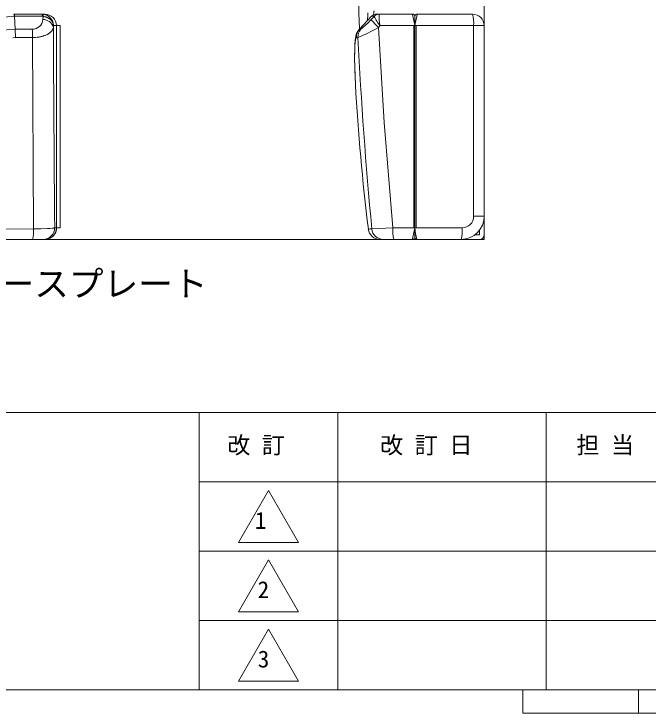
# Model space of a CAD drawing. Units: millimetres on the paper. Extents: x -203 to 203, y -143 to 143.
# Drawn here: x -94 to -39.2, y -140 to -79.5 of the extents above; entities that cross this region are included whole.
import ezdxf
from ezdxf.enums import TextEntityAlignment as Align

# ---------------------------------------------------------------- set-up
doc = ezdxf.new("R2010")
doc.units = ezdxf.units.MM
for name, color, linetype, lineweight in [('0-1_DIMENSION_LINES$02_DIMENSI', 7, 'Continuous', 25), ('0-3_DIMENSION_LINES$03_LINES', 7, 'Continuous', 18), ('0-4_DIMENSION_LINES$04_SUB_LIN', 4, 'Continuous', 18), ('0-7_図面_FORMAT$03_TEXT', 7, 'Continuous', 18), ('0-A_図面_FORMAT$01_WAKU$OUT_LINE', 6, 'Continuous', 18), ('0-B_図面_FORMAT$01_WAKU$SUB_LINE', 7, 'Continuous', 18)]:
    doc.layers.add(name, color=color, linetype=linetype, lineweight=lineweight)
doc.styles.add('ＭＳ ゴシック', font='')
doc.styles.get('ＭＳ ゴシック').set_extended_font_data('MS Gothic')

msp = doc.modelspace()

# ---------------------------------------------------------------- linework, layer by layer
at = {"layer": '0-3_DIMENSION_LINES$03_LINES'}
for p, q in [((-91.622, -79.5), (-91.369, -79.5)), ((-91.37, -79.5), (-91.369, -79.5)), ((-63.101, -79.691), (-63.15, -79.727)), ((-62.662, -79.5), (-62.444, -79.5)), ((-62.444, -79.5), (-59.548, -79.5)), ((-59.547, -79.5), (-59.548, -79.5)), ((-59.54, -79.534), (-59.547, -79.5)), ((-59.348, -79.7), (-59.342, -79.655)), ((-59.348, -80.5), (-59.348, -79.7)), ((-59.148, -79.5), (-59.155, -79.534)), ((-59.148, -79.5), (-54.348, -79.5)), ((-59.148, -79.5), (-59.148, -79.5)), ((-90.356, -80.5), (-90.356, -98)), ((-90.356, -80.5), (-90.048, -80.5)), ((-59.248, -80.5), (-59.348, -80.5)), ((-59.248, -98), (-59.248, -80.5)), ((-53.348, -80.5), (-53.348, -97)), ((-53.348, -97), (-53.348, -98.6)), ((-59.348, -98), (-59.348, -98.62)), ((-59.348, -98), (-59.348, -98.8)), ((-59.248, -98), (-59.348, -98)), ((-54.148, -98.6), (-53.748, -98.6)), ((-53.748, -98.2), (-53.748, -98.6)), ((-92.432, -99), (-98.17, -99)), ((-91.511, -99), (-92.432, -99)), ((-91.369, -99), (-91.367, -99)), ((-62.082, -99), (-62.382, -99)), ((-61.167, -99), (-62.082, -99)), ((-59.548, -99), (-61.167, -99)), ((-59.548, -99), (-59.17, -99)), ((-59.547, -99), (-59.548, -99)), ((-59.547, -99), (-59.54, -98.966)), ((-59.348, -98.8), (-59.353, -98.845)), ((-59.17, -98.997), (-59.167, -98.999)), ((-59.17, -99), (-59.148, -99)), ((-55.348, -99), (-59.148, -99)), ((-55.348, -99), (-53.748, -99))]:
    msp.add_line(p, q, dxfattribs=at)
for points in [[(-188.348, -99), (-53.348, -99), (-53.348, 21)], [(-64.283, -13.18), (-64.287, -75.542), (-64.202, -79.407), (-64.141, -80.758)], [(-94.035, -79.5), (-94.032, -79.5), (-91.622, -79.5)], [(-59.353, -79.655), (-59.348, -79.7), (-59.348, -80.5)], [(-90.048, -80.5), (-90.048, -98), (-90.356, -98)], [(-64.175, -80.836), (-64.18, -80.84), (-64.188, -80.848), (-64.196, -80.856), (-64.203, -80.865), (-64.211, -80.873), (-64.218, -80.882), (-64.224, -80.89), (-64.231, -80.899), (-64.237, -80.907), (-64.249, -80.925), (-64.261, -80.943), (-64.282, -80.978), (-64.303, -81.012), (-64.322, -81.047), (-64.339, -81.08), (-64.355, -81.112), (-64.363, -81.129), (-64.37, -81.146), (-64.384, -81.18), (-64.396, -81.212), (-64.407, -81.243), (-64.418, -81.279), (-64.429, -81.315), (-64.438, -81.349), (-64.447, -81.382), (-64.457, -81.428), (-64.466, -81.473), (-64.482, -81.562), (-64.493, -81.636), (-64.502, -81.712), (-64.519, -81.872), (-64.53, -82.019), (-64.54, -82.178), (-64.554, -82.55), (-64.561, -83.385), (-64.526, -84.829), (-64.49, -85.581)], [(-59.448, -80.5), (-59.448, -98), (-59.348, -98)], [(-59.448, -80.5), (-59.348, -80.5), (-59.348, -98)], [(-59.348, -98.62), (-59.347, -98.785), (-59.346, -98.808), (-59.345, -98.829), (-59.344, -98.84), (-59.343, -98.85), (-59.342, -98.86), (-59.34, -98.87), (-59.339, -98.877), (-59.338, -98.88), (-59.337, -98.883), (-59.336, -98.887), (-59.335, -98.888), (-59.335, -98.89), (-59.334, -98.892), (-59.334, -98.894), (-59.333, -98.896), (-59.332, -98.897), (-59.331, -98.899), (-59.33, -98.901), (-59.33, -98.903), (-59.329, -98.905), (-59.327, -98.907), (-59.326, -98.909), (-59.325, -98.911), (-59.324, -98.913), (-59.321, -98.917), (-59.318, -98.922), (-59.315, -98.926), (-59.311, -98.931), (-59.308, -98.934), (-59.305, -98.938), (-59.302, -98.941), (-59.299, -98.945), (-59.295, -98.948), (-59.292, -98.951), (-59.288, -98.955), (-59.284, -98.958), (-59.28, -98.961), (-59.276, -98.964)], [(-91.37, -99), (-91.369, -99), (-91.511, -99)], [(-59.276, -98.964), (-59.272, -98.967), (-59.267, -98.97), (-59.263, -98.973), (-59.258, -98.976), (-59.254, -98.978), (-59.249, -98.981), (-59.244, -98.983), (-59.239, -98.985), (-59.234, -98.987), (-59.229, -98.989), (-59.224, -98.991), (-59.219, -98.993), (-59.214, -98.994), (-59.212, -98.995), (-59.209, -98.995), (-59.207, -98.996), (-59.204, -98.996), (-59.199, -98.997), (-59.194, -98.998), (-59.189, -98.998), (-59.179, -98.999), (-59.169, -99)]]:
    msp.add_lwpolyline(points, dxfattribs=at)
for centre, radius, start, end in [((-91.371, -80.523), 1.023, 1.30216, 89.97865), ((-91.371, -80.523), 1.023, 1.30344, 89.9732), ((-62.686, -80.097), 0.584, 114.81699, 135.39156), ((-62.662, -80.097), 0.597, 90.0182, 137.19343), ((-59.518, -79.681), 0.167, 12.37989, 98.80369), ((-59.177, -79.682), 0.167, 81.16909, 167.49998), ((-54.348, -80.5), 1, 0, 90), ((120.587, -75.46), 185.351, 183.1303, 187.02192), ((-55.348, -97), 2, 270, 0), ((-91.371, -97.977), 1.023, 270.02681, 358.69655), ((-91.36, -97.984), 1.012, 276.23318, 359.11463), ((-62.382, -98), 1, 186.79783, 270), ((-53.748, -98.6), 0.4, 270, 0), ((-59.518, -98.818), 0.167, 261.16534, 347.50711)]:
    msp.add_arc(centre, radius, start, end, dxfattribs=at)
at = {"layer": '0-4_DIMENSION_LINES$04_SUB_LIN'}
for p, q in [((-93.998, -79.691), (-94, -79.691)), ((-93.918, -80.805), (-93.998, -79.691)), ((-91.573, -79.692), (-93.998, -79.691)), ((-91.622, -79.5), (-91.476, -79.511)), ((-91.514, -79.696), (-91.573, -79.692)), ((-91.538, -79.968), (-91.514, -79.696)), ((-64.133, -80.805), (-63.1, -79.691)), ((-63.135, -79.968), (-62.878, -79.696)), ((-63.1, -79.691), (-63.101, -79.691)), ((-62.881, -79.692), (-63.1, -79.691)), ((-62.878, -79.696), (-62.881, -79.692)), ((-62.444, -79.5), (-62.449, -79.511)), ((-59.348, -80.5), (-59.54, -79.534)), ((-59.155, -79.534), (-59.348, -80.5)), ((-93.897, -81.528), (-93.918, -80.805)), ((-93.918, -80.805), (-92.453, -80.806)), ((-90.611, -80.5), (-90.623, -80.648)), ((-90.356, -80.5), (-90.611, -80.5)), ((-64.133, -80.805), (-64.011, -80.806)), ((-62.354, -80.5), (-62.494, -80.648)), ((-59.448, -80.5), (-62.354, -80.5)), ((-54.261, -80.5), (-59.248, -80.5)), ((-54.261, -97), (-54.261, -80.5)), ((-53.348, -80.5), (-54.261, -80.5)), ((-92.429, -81.53), (-93.897, -81.528)), ((-92.357, -98.091), (-92.429, -81.53)), ((-64.276, -81.53), (-64.399, -81.528)), ((-64.482, -85.585), (-64.486, -85.586)), ((-54.261, -97), (-53.348, -97)), ((-90.515, -98), (-90.356, -98)), ((-63.075, -98.091), (-61.254, -98)), ((-61.254, -98), (-59.448, -98)), ((-59.54, -98.966), (-59.348, -98)), ((-59.248, -98), (-55.261, -98)), ((-98.141, -98.119), (-92.357, -98.091)), ((-91.367, -98.997), (-91.411, -98.999))]:
    msp.add_line(p, q, dxfattribs=at)
for points in [[(-62.869, -79.202), (-62.876, -79.226), (-62.882, -79.252), (-62.888, -79.279), (-62.899, -79.338), (-62.908, -79.391), (-62.931, -79.566)], [(-90.928, -79.935), (-90.943, -79.923), (-90.972, -79.901), (-91.003, -79.88), (-91.018, -79.869), (-91.034, -79.859), (-91.05, -79.849), (-91.067, -79.84), (-91.083, -79.831), (-91.1, -79.822), (-91.117, -79.813), (-91.134, -79.805), (-91.152, -79.797), (-91.169, -79.789), (-91.187, -79.782), (-91.205, -79.775), (-91.223, -79.768), (-91.242, -79.761), (-91.28, -79.75), (-91.318, -79.739), (-91.357, -79.729), (-91.435, -79.712), (-91.514, -79.696)], [(-63.443, -80.061), (-63.42, -79.557), (-63.405, -79.383)], [(-90.611, -80.5), (-90.612, -80.485), (-90.613, -80.472), (-90.615, -80.459), (-90.616, -80.446), (-90.618, -80.433), (-90.621, -80.421), (-90.623, -80.408), (-90.626, -80.395), (-90.63, -80.378), (-90.634, -80.361), (-90.639, -80.344), (-90.645, -80.327), (-90.651, -80.311), (-90.657, -80.294), (-90.663, -80.277), (-90.671, -80.261), (-90.678, -80.244), (-90.686, -80.228), (-90.694, -80.212), (-90.703, -80.196), (-90.712, -80.18), (-90.722, -80.164), (-90.732, -80.148), (-90.742, -80.133), (-90.752, -80.118), (-90.763, -80.104), (-90.773, -80.09), (-90.785, -80.076), (-90.796, -80.063), (-90.808, -80.049), (-90.82, -80.036), (-90.832, -80.022), (-90.845, -80.009), (-90.858, -79.996), (-90.872, -79.984), (-90.885, -79.971), (-90.899, -79.959), (-90.913, -79.947), (-90.928, -79.935)], [(-90.623, -80.648), (-90.64, -80.714), (-90.647, -80.736), (-90.654, -80.757), (-90.662, -80.779), (-90.666, -80.79), (-90.67, -80.8), (-90.675, -80.811), (-90.68, -80.822), (-90.685, -80.834), (-90.692, -80.846), (-90.698, -80.858), (-90.705, -80.87), (-90.712, -80.881), (-90.72, -80.893), (-90.728, -80.905), (-90.736, -80.917), (-90.745, -80.928), (-90.754, -80.94), (-90.763, -80.952), (-90.772, -80.963), (-90.792, -80.986), (-90.812, -81.008), (-90.834, -81.031), (-90.857, -81.052), (-90.881, -81.074), (-90.906, -81.095), (-90.932, -81.116), (-90.959, -81.137), (-90.987, -81.157), (-91.017, -81.177), (-91.04, -81.193), (-91.064, -81.208), (-91.089, -81.222), (-91.115, -81.237), (-91.141, -81.251), (-91.168, -81.265), (-91.224, -81.292), (-91.282, -81.318), (-91.343, -81.343)], [(-62.494, -80.648), (-62.009, -88.894), (-61.254, -98)], [(-93.897, -81.528), (-94.137, -81.545)], [(-91.343, -81.343), (-91.405, -81.366), (-91.47, -81.389), (-91.522, -81.405), (-91.574, -81.42), (-91.628, -81.435), (-91.683, -81.448), (-91.739, -81.461), (-91.796, -81.472), (-91.854, -81.482), (-91.912, -81.491), (-91.975, -81.499), (-92.038, -81.506), (-92.167, -81.517), (-92.429, -81.53)], [(-64.399, -81.528), (-64.408, -81.536), (-64.412, -81.54), (-64.417, -81.545), (-64.419, -81.547), (-64.421, -81.549), (-64.423, -81.552), (-64.425, -81.554), (-64.427, -81.557), (-64.43, -81.56), (-64.432, -81.563), (-64.434, -81.566), (-64.436, -81.569), (-64.438, -81.573), (-64.44, -81.576), (-64.442, -81.58), (-64.444, -81.584), (-64.446, -81.588), (-64.449, -81.592), (-64.451, -81.596), (-64.453, -81.601), (-64.455, -81.606), (-64.457, -81.611), (-64.459, -81.617), (-64.462, -81.628), (-64.466, -81.641), (-64.469, -81.65), (-64.471, -81.661), (-64.477, -81.683), (-64.482, -81.707), (-64.486, -81.734), (-64.495, -81.792), (-64.504, -81.857), (-64.519, -82.006), (-64.532, -82.179), (-64.55, -82.598), (-64.558, -83.101), (-64.542, -84.304), (-64.488, -85.581)], [(-92.357, -98.091), (-91.707, -98.081), (-91.147, -98.062), (-90.921, -98.05), (-90.739, -98.036), (-90.666, -98.029), (-90.606, -98.021), (-90.581, -98.017), (-90.56, -98.013), (-90.551, -98.011), (-90.543, -98.01), (-90.535, -98.008), (-90.532, -98.007), (-90.529, -98.006), (-90.525, -98.004), (-90.521, -98.003), (-90.515, -98)]]:
    msp.add_lwpolyline(points, dxfattribs=at)
for centre, radius, start, end in [((-93.986, -85.528), 5.836, 90.13605, 179.82145), ((-94.401, -79.666), 0.402, 356.37298, 24.3543), ((-94.393, -79.663), 0.396, 355.92086, 24.33833), ((-91.883, -79.669), 0.311, 355.78401, 32.91374), ((-90.223, -79.861), 1.301, 164.37676, 172.70536), ((-91.629, -80.518), 1.018, 0.99432, 81.3828), ((-62.662, -80.097), 0.597, 90.01644, 137.18914), ((-62.444, -80.095), 0.595, 90.03536, 137.34177), ((-62.444, -80.111), 0.601, 90.44197, 136.24934), ((-59.007, -77.745), 4.335, 206.74716, 219.45958), ((-58.455, -79.626), 3.995, 178.34431, 192.63391), ((-57.194, -80.252), 2.944, 355.16463, 14.79731), ((-92.437, -79.905), 0.901, 268.97941, 356.0179), ((-91.521, -80.9), 0.932, 15.65568, 91.04223), ((-68.39, -75.356), 6.991, 308.7816, 318.72994), ((-59.443, -77.132), 4.655, 217.52274, 229.04897), ((-93.908, -85.58), 4.775, 90.11344, 179.83313), ((-101.005, -81.447), 8.577, 359.44287, 4.28464), ((4068.649, -63.333), 4159.308, 180.23853, 180.47756), ((-63.398, -81.486), 1.002, 137.18352, 182.41704), ((-63.274, -81.487), 1.002, 137.25732, 182.50212), ((-70.424, -66.868), 15.899, 292.75041, 299.92052), ((324.549, -61.649), 389.332, 182.92703, 185.37073), ((-55.261, -97), 1, 270, 0), ((-91.513, -98.002), 0.998, 270.10959, 0.10888), ((-58.32, -98.248), 2.945, 175.1669, 194.79501), ((-53.069, -97.394), 6.308, 185.51594, 194.72207), ((-58.194, -98.248), 2.944, 345.20278, 4.83531), ((-95.325, -98.303), 2.975, 346.45205, 4.089), ((-62.382, -98), 1, 186.80941, 269.98964), ((-63.079, -99.66), 1.569, 89.82121, 100.82761), ((-62.08, -98.002), 0.998, 185.12176, 269.92828)]:
    msp.add_arc(centre, radius, start, end, dxfattribs=at)
at = {"layer": '0-7_図面_FORMAT$03_TEXT'}
for p, q in [((-72, -120.75), (-74.598, -125.25)), ((-69.402, -125.25), (-72, -120.75)), ((-74.598, -125.25), (-69.402, -125.25)), ((-72, -126.75), (-74.598, -131.25)), ((-69.402, -131.25), (-72, -126.75)), ((-74.598, -131.25), (-69.402, -131.25)), ((-72, -132.75), (-74.598, -137.25)), ((-69.402, -137.25), (-72, -132.75)), ((-74.598, -137.25), (-69.402, -137.25))]:
    msp.add_line(p, q, dxfattribs=at)
at = {"layer": '0-A_図面_FORMAT$01_WAKU$OUT_LINE'}
for p, q in [((198, -114), (-198, -114)), ((-78, -114), (-78, -138)), ((198, -120), (-78, -120)), ((-198, -138), (198, -138)), ((-50, -140), (-50, -138)), ((-40, -140), (-40, -138)), ((-50, -140), (50, -140))]:
    msp.add_line(p, q, dxfattribs=at)
at = {"layer": '0-B_図面_FORMAT$01_WAKU$SUB_LINE'}
for p, q in [((-66, -114), (-66, -138)), ((-48, -114), (-48, -138)), ((12, -126), (-78, -126)), ((12, -132), (-78, -132))]:
    msp.add_line(p, q, dxfattribs=at)

# ---------------------------------------------------------------- texts
at = {"layer": '0-1_DIMENSION_LINES$02_DIMENSI', "style": 'ＭＳ ゴシック'}
msp.add_text('ベースプレート', height=2.199, dxfattribs=at).set_placement((-98.283, -104.598), align=Align.BOTTOM_LEFT)
at = {"layer": '0-7_図面_FORMAT$03_TEXT', "style": 'ＭＳ ゴシック'}
for s, p in [('改 訂', (-75.584, -117.98)), ('改 訂 日', (-62.361, -117.98)), ('担 当', (-45.371, -117.98)), ('1', (-73.192, -124.497)), ('2', (-72.95, -130.497)), ('3', (-72.94, -136.497))]:
    msp.add_text(s, height=1.466, dxfattribs=at).set_placement(p, align=Align.BOTTOM_LEFT)

doc.saveas('drawing.dxf')
